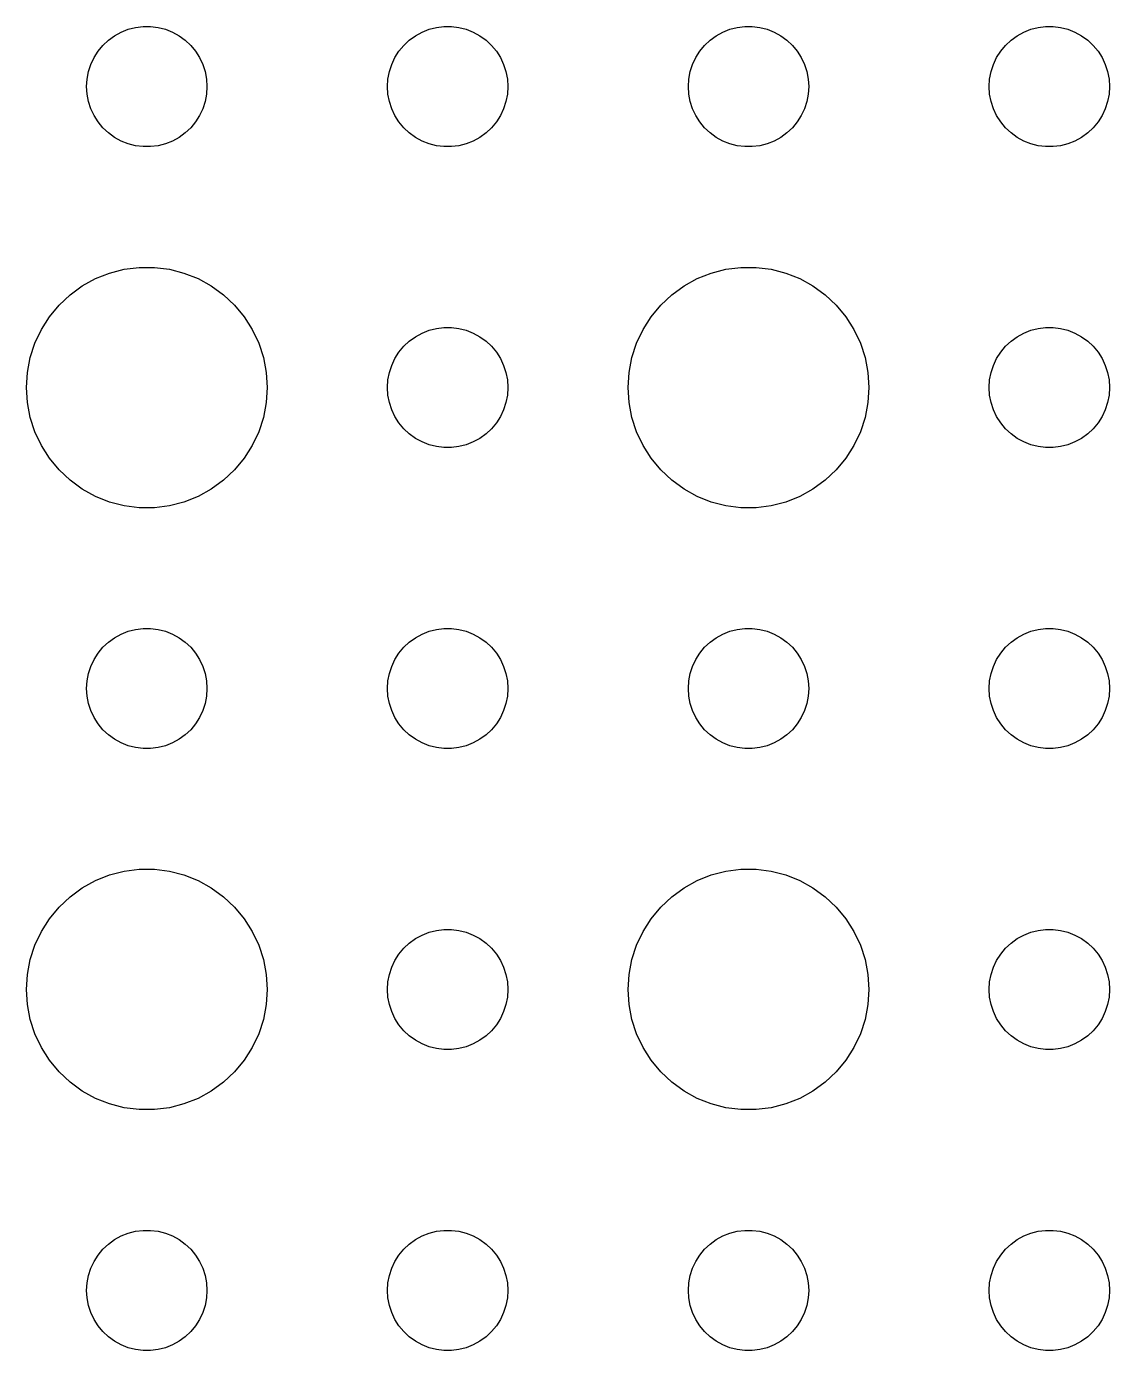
# Model space of a CAD drawing. Header units: metres. Extents: x -112 to 112, y -74 to 74.
# Drawn here: x -3 to 24, y -1.5 to 31.5 of the extents above; entities that cross this region are included whole.
import ezdxf

# ---------------------------------------------------------------- set-up
doc = ezdxf.new("R2010")
doc.units = ezdxf.units.M

msp = doc.modelspace()

# ---------------------------------------------------------------- linework, layer by layer
for p, q in [((-0.80373, 31.2665), (-0.63866, 31.3572)), ((-0.63866, 31.3572), (-0.46352, 31.4266)), ((-0.46352, 31.4266), (-0.28107, 31.4734)), ((-0.28107, 31.4734), (-0.09418, 31.497)), ((-0.09418, 31.497), (0.09418, 31.497)), ((0.09418, 31.497), (0.28107, 31.4734)), ((0.28107, 31.4734), (0.46352, 31.4266)), ((0.46352, 31.4266), (0.63866, 31.3572)), ((0.63866, 31.3572), (0.80373, 31.2665)), ((6.69626, 31.2665), (6.86133, 31.3572)), ((6.86133, 31.3572), (7.03647, 31.4266)), ((7.03647, 31.4266), (7.21892, 31.4734)), ((7.21892, 31.4734), (7.40581, 31.497)), ((7.40581, 31.497), (7.59418, 31.497)), ((7.59418, 31.497), (7.78107, 31.4734)), ((7.78107, 31.4734), (7.96352, 31.4266)), ((7.96352, 31.4266), (8.13866, 31.3572)), ((8.13866, 31.3572), (8.30373, 31.2665)), ((14.1963, 31.2665), (14.3613, 31.3572)), ((14.3613, 31.3572), (14.5365, 31.4266)), ((14.5365, 31.4266), (14.7189, 31.4734)), ((14.7189, 31.4734), (14.9058, 31.497)), ((14.9058, 31.497), (15.0942, 31.497)), ((15.0942, 31.497), (15.2811, 31.4734)), ((15.2811, 31.4734), (15.4635, 31.4266)), ((15.4635, 31.4266), (15.6387, 31.3572)), ((15.6387, 31.3572), (15.8037, 31.2665)), ((21.6963, 31.2665), (21.8613, 31.3572)), ((21.8613, 31.3572), (22.0365, 31.4266)), ((22.0365, 31.4266), (22.2189, 31.4734)), ((22.2189, 31.4734), (22.4058, 31.497)), ((22.4058, 31.497), (22.5942, 31.497)), ((22.5942, 31.497), (22.7811, 31.4734)), ((22.7811, 31.4734), (22.9635, 31.4266)), ((22.9635, 31.4266), (23.1387, 31.3572)), ((23.1387, 31.3572), (23.3037, 31.2665)), ((-1.21352, 30.8817), (-1.09344, 31.0268)), ((-1.09344, 31.0268), (-0.95613, 31.1558)), ((-0.95613, 31.1558), (-0.80373, 31.2665)), ((0.80373, 31.2665), (0.95613, 31.1558)), ((0.95613, 31.1558), (1.09344, 31.0268)), ((1.09344, 31.0268), (1.21352, 30.8817)), ((6.28647, 30.8817), (6.40654, 31.0268)), ((6.40654, 31.0268), (6.54385, 31.1558)), ((6.54385, 31.1558), (6.69626, 31.2665)), ((8.30373, 31.2665), (8.45613, 31.1558)), ((8.45613, 31.1558), (8.59344, 31.0268)), ((8.59344, 31.0268), (8.71352, 30.8817)), ((13.7865, 30.8817), (13.9065, 31.0268)), ((13.9065, 31.0268), (14.0439, 31.1558)), ((14.0439, 31.1558), (14.1963, 31.2665)), ((15.8037, 31.2665), (15.9561, 31.1558)), ((15.9561, 31.1558), (16.0934, 31.0268)), ((16.0934, 31.0268), (16.2135, 30.8817)), ((21.2865, 30.8817), (21.4065, 31.0268)), ((21.4065, 31.0268), (21.5439, 31.1558)), ((21.5439, 31.1558), (21.6963, 31.2665)), ((23.3037, 31.2665), (23.4561, 31.1558)), ((23.4561, 31.1558), (23.5934, 31.0268)), ((23.5934, 31.0268), (23.7135, 30.8817)), ((-1.39465, 30.5522), (-1.31445, 30.7226)), ((-1.31445, 30.7226), (-1.21352, 30.8817)), ((1.21352, 30.8817), (1.31445, 30.7226)), ((1.31445, 30.7226), (1.39465, 30.5522)), ((6.10533, 30.5522), (6.18553, 30.7226)), ((6.18553, 30.7226), (6.28647, 30.8817)), ((8.71352, 30.8817), (8.81445, 30.7226)), ((8.81445, 30.7226), (8.89465, 30.5522)), ((13.6053, 30.5522), (13.6855, 30.7226)), ((13.6855, 30.7226), (13.7865, 30.8817)), ((16.2135, 30.8817), (16.3145, 30.7226)), ((16.3145, 30.7226), (16.3947, 30.5522)), ((21.1053, 30.5522), (21.1855, 30.7226)), ((21.1855, 30.7226), (21.2865, 30.8817)), ((23.7135, 30.8817), (23.8145, 30.7226)), ((23.8145, 30.7226), (23.8947, 30.5522)), ((-1.48816, 30.188), (-1.45287, 30.373)), ((-1.45287, 30.373), (-1.39465, 30.5522)), ((1.39465, 30.5522), (1.45287, 30.373)), ((1.45287, 30.373), (1.48816, 30.188)), ((6.01183, 30.188), (6.04712, 30.373)), ((6.04712, 30.373), (6.10533, 30.5522)), ((8.89465, 30.5522), (8.95287, 30.373)), ((8.95287, 30.373), (8.98816, 30.188)), ((13.5118, 30.188), (13.5471, 30.373)), ((13.5471, 30.373), (13.6053, 30.5522)), ((16.3947, 30.5522), (16.4529, 30.373)), ((16.4529, 30.373), (16.4882, 30.188)), ((21.0118, 30.188), (21.0471, 30.373)), ((21.0471, 30.373), (21.1053, 30.5522)), ((23.8947, 30.5522), (23.9529, 30.373)), ((23.9529, 30.373), (23.9882, 30.188)), ((-1.5, 30), (-1.48816, 30.188)), ((1.48816, 30.188), (1.5, 30)), ((6, 30), (6.01183, 30.188)), ((8.98816, 30.188), (9, 30)), ((13.5, 30), (13.5118, 30.188)), ((16.4882, 30.188), (16.5, 30)), ((21, 30), (21.0118, 30.188)), ((23.9882, 30.188), (24, 30)), ((-1.48816, 29.812), (-1.5, 30)), ((-1.45287, 29.627), (-1.48816, 29.812)), ((1.48816, 29.812), (1.45287, 29.627)), ((1.5, 30), (1.48816, 29.812)), ((6.01183, 29.812), (6, 30)), ((6.04712, 29.627), (6.01183, 29.812)), ((8.98816, 29.812), (8.95287, 29.627)), ((9, 30), (8.98816, 29.812)), ((13.5118, 29.812), (13.5, 30)), ((13.5471, 29.627), (13.5118, 29.812)), ((16.4882, 29.812), (16.4529, 29.627)), ((16.5, 30), (16.4882, 29.812)), ((21.0118, 29.812), (21, 30)), ((21.0471, 29.627), (21.0118, 29.812)), ((23.9882, 29.812), (23.9529, 29.627)), ((24, 30), (23.9882, 29.812)), ((-1.39465, 29.4478), (-1.45287, 29.627)), ((-1.31445, 29.2774), (-1.39465, 29.4478)), ((1.39465, 29.4478), (1.31445, 29.2774)), ((1.45287, 29.627), (1.39465, 29.4478)), ((6.10533, 29.4478), (6.04712, 29.627)), ((6.18553, 29.2774), (6.10533, 29.4478)), ((8.89465, 29.4478), (8.81445, 29.2774)), ((8.95287, 29.627), (8.89465, 29.4478)), ((13.6053, 29.4478), (13.5471, 29.627)), ((13.6855, 29.2774), (13.6053, 29.4478)), ((16.3947, 29.4478), (16.3145, 29.2774)), ((16.4529, 29.627), (16.3947, 29.4478)), ((21.1053, 29.4478), (21.0471, 29.627)), ((21.1855, 29.2774), (21.1053, 29.4478)), ((23.8947, 29.4478), (23.8145, 29.2774)), ((23.9529, 29.627), (23.8947, 29.4478)), ((-1.21352, 29.1183), (-1.31445, 29.2774)), ((-1.09344, 28.9732), (-1.21352, 29.1183)), ((1.21352, 29.1183), (1.09344, 28.9732)), ((1.31445, 29.2774), (1.21352, 29.1183)), ((6.28647, 29.1183), (6.18553, 29.2774)), ((6.40654, 28.9732), (6.28647, 29.1183)), ((8.71352, 29.1183), (8.59344, 28.9732)), ((8.81445, 29.2774), (8.71352, 29.1183)), ((13.7865, 29.1183), (13.6855, 29.2774)), ((13.9065, 28.9732), (13.7865, 29.1183)), ((16.2135, 29.1183), (16.0934, 28.9732)), ((16.3145, 29.2774), (16.2135, 29.1183)), ((21.2865, 29.1183), (21.1855, 29.2774)), ((21.4065, 28.9732), (21.2865, 29.1183)), ((23.7135, 29.1183), (23.5934, 28.9732)), ((23.8145, 29.2774), (23.7135, 29.1183)), ((-0.95613, 28.8442), (-1.09344, 28.9732)), ((-0.80373, 28.7335), (-0.95613, 28.8442)), ((-0.63866, 28.6427), (-0.80373, 28.7335)), ((0.80373, 28.7335), (0.63866, 28.6427)), ((0.95613, 28.8442), (0.80373, 28.7335)), ((1.09344, 28.9732), (0.95613, 28.8442)), ((6.54385, 28.8442), (6.40654, 28.9732)), ((6.69626, 28.7335), (6.54385, 28.8442)), ((6.86133, 28.6427), (6.69626, 28.7335)), ((8.30373, 28.7335), (8.13866, 28.6427)), ((8.45613, 28.8442), (8.30373, 28.7335)), ((8.59344, 28.9732), (8.45613, 28.8442)), ((14.0439, 28.8442), (13.9065, 28.9732)), ((14.1963, 28.7335), (14.0439, 28.8442)), ((14.3613, 28.6427), (14.1963, 28.7335)), ((15.8037, 28.7335), (15.6387, 28.6427)), ((15.9561, 28.8442), (15.8037, 28.7335)), ((16.0934, 28.9732), (15.9561, 28.8442)), ((21.5439, 28.8442), (21.4065, 28.9732)), ((21.6963, 28.7335), (21.5439, 28.8442)), ((21.8613, 28.6427), (21.6963, 28.7335)), ((23.3037, 28.7335), (23.1387, 28.6427)), ((23.4561, 28.8442), (23.3037, 28.7335)), ((23.5934, 28.9732), (23.4561, 28.8442)), ((-0.46352, 28.5734), (-0.63866, 28.6427)), ((-0.28107, 28.5266), (-0.46352, 28.5734)), ((-0.09418, 28.503), (-0.28107, 28.5266)), ((0.09418, 28.503), (-0.09418, 28.503)), ((0.28107, 28.5266), (0.09418, 28.503)), ((0.46352, 28.5734), (0.28107, 28.5266)), ((0.63866, 28.6427), (0.46352, 28.5734)), ((7.03647, 28.5734), (6.86133, 28.6427)), ((7.21892, 28.5266), (7.03647, 28.5734)), ((7.40581, 28.503), (7.21892, 28.5266)), ((7.59418, 28.503), (7.40581, 28.503)), ((7.78107, 28.5266), (7.59418, 28.503)), ((7.96352, 28.5734), (7.78107, 28.5266)), ((8.13866, 28.6427), (7.96352, 28.5734)), ((14.5365, 28.5734), (14.3613, 28.6427)), ((14.7189, 28.5266), (14.5365, 28.5734)), ((14.9058, 28.503), (14.7189, 28.5266)), ((15.0942, 28.503), (14.9058, 28.503)), ((15.2811, 28.5266), (15.0942, 28.503)), ((15.4635, 28.5734), (15.2811, 28.5266)), ((15.6387, 28.6427), (15.4635, 28.5734)), ((22.0365, 28.5734), (21.8613, 28.6427)), ((22.2189, 28.5266), (22.0365, 28.5734)), ((22.4058, 28.503), (22.2189, 28.5266)), ((22.5942, 28.503), (22.4058, 28.503)), ((22.7811, 28.5266), (22.5942, 28.503)), ((22.9635, 28.5734), (22.7811, 28.5266)), ((23.1387, 28.6427), (22.9635, 28.5734)), ((-0.92705, 25.3532), (-0.56213, 25.4469)), ((-0.56213, 25.4469), (-0.18837, 25.4941)), ((-0.18837, 25.4941), (0.18837, 25.4941)), ((0.18837, 25.4941), (0.56213, 25.4469)), ((0.56213, 25.4469), (0.92705, 25.3532)), ((14.0729, 25.3532), (14.4379, 25.4469)), ((14.4379, 25.4469), (14.8116, 25.4941)), ((14.8116, 25.4941), (15.1884, 25.4941)), ((15.1884, 25.4941), (15.5621, 25.4469)), ((15.5621, 25.4469), (15.927, 25.3532)), ((-1.60747, 25.033), (-1.27733, 25.2145)), ((-1.27733, 25.2145), (-0.92705, 25.3532)), ((0.92705, 25.3532), (1.27733, 25.2145)), ((1.27733, 25.2145), (1.60747, 25.033)), ((13.3925, 25.033), (13.7227, 25.2145)), ((13.7227, 25.2145), (14.0729, 25.3532)), ((15.927, 25.3532), (16.2773, 25.2145)), ((16.2773, 25.2145), (16.6075, 25.033)), ((-2.1869, 24.5536), (-1.91226, 24.8115)), ((-1.91226, 24.8115), (-1.60747, 25.033)), ((1.60747, 25.033), (1.91226, 24.8115)), ((1.91226, 24.8115), (2.1869, 24.5536)), ((12.8131, 24.5536), (13.0877, 24.8115)), ((13.0877, 24.8115), (13.3925, 25.033)), ((16.6075, 25.033), (16.9123, 24.8115)), ((16.9123, 24.8115), (17.1869, 24.5536)), ((-2.42705, 24.2634), (-2.1869, 24.5536)), ((2.1869, 24.5536), (2.42705, 24.2634)), ((12.5729, 24.2634), (12.8131, 24.5536)), ((17.1869, 24.5536), (17.427, 24.2634)), ((-2.62891, 23.9453), (-2.42705, 24.2634)), ((2.42705, 24.2634), (2.62891, 23.9453)), ((12.3711, 23.9453), (12.5729, 24.2634)), ((17.427, 24.2634), (17.6289, 23.9453)), ((-2.78932, 23.6044), (-2.62891, 23.9453)), ((2.62891, 23.9453), (2.78932, 23.6044)), ((6.54385, 23.6558), (6.69626, 23.7665)), ((6.69626, 23.7665), (6.86133, 23.8572)), ((6.86133, 23.8572), (7.03647, 23.9266)), ((7.03647, 23.9266), (7.21892, 23.9734)), ((7.21892, 23.9734), (7.40581, 23.997)), ((7.40581, 23.997), (7.59418, 23.997)), ((7.59418, 23.997), (7.78107, 23.9734)), ((7.78107, 23.9734), (7.96352, 23.9266)), ((7.96352, 23.9266), (8.13866, 23.8572)), ((8.13866, 23.8572), (8.30373, 23.7665)), ((8.30373, 23.7665), (8.45613, 23.6558)), ((12.2107, 23.6044), (12.3711, 23.9453)), ((17.6289, 23.9453), (17.7893, 23.6044)), ((21.5439, 23.6558), (21.6963, 23.7665)), ((21.6963, 23.7665), (21.8613, 23.8572)), ((21.8613, 23.8572), (22.0365, 23.9266)), ((22.0365, 23.9266), (22.2189, 23.9734)), ((22.2189, 23.9734), (22.4058, 23.997)), ((22.4058, 23.997), (22.5942, 23.997)), ((22.5942, 23.997), (22.7811, 23.9734)), ((22.7811, 23.9734), (22.9635, 23.9266)), ((22.9635, 23.9266), (23.1387, 23.8572)), ((23.1387, 23.8572), (23.3037, 23.7665)), ((23.3037, 23.7665), (23.4561, 23.6558)), ((-2.90575, 23.2461), (-2.78932, 23.6044)), ((2.78932, 23.6044), (2.90575, 23.2461)), ((6.28647, 23.3817), (6.40654, 23.5268)), ((6.40654, 23.5268), (6.54385, 23.6558)), ((8.45613, 23.6558), (8.59344, 23.5268)), ((8.59344, 23.5268), (8.71352, 23.3817)), ((12.0942, 23.2461), (12.2107, 23.6044)), ((17.7893, 23.6044), (17.9057, 23.2461)), ((21.2865, 23.3817), (21.4065, 23.5268)), ((21.4065, 23.5268), (21.5439, 23.6558)), ((23.4561, 23.6558), (23.5934, 23.5268)), ((23.5934, 23.5268), (23.7135, 23.3817)), ((-2.97633, 22.876), (-2.90575, 23.2461)), ((2.90575, 23.2461), (2.97633, 22.876)), ((6.10533, 23.0522), (6.18553, 23.2226)), ((6.18553, 23.2226), (6.28647, 23.3817)), ((8.71352, 23.3817), (8.81445, 23.2226)), ((8.81445, 23.2226), (8.89465, 23.0522)), ((12.0237, 22.876), (12.0942, 23.2461)), ((17.9057, 23.2461), (17.9763, 22.876)), ((21.1053, 23.0522), (21.1855, 23.2226)), ((21.1855, 23.2226), (21.2865, 23.3817)), ((23.7135, 23.3817), (23.8145, 23.2226)), ((23.8145, 23.2226), (23.8947, 23.0522)), ((-3, 22.5), (-2.97633, 22.876)), ((2.97633, 22.876), (3, 22.5)), ((6.01183, 22.688), (6.04712, 22.873)), ((6.04712, 22.873), (6.10533, 23.0522)), ((8.89465, 23.0522), (8.95287, 22.873)), ((8.95287, 22.873), (8.98816, 22.688)), ((12, 22.5), (12.0237, 22.876)), ((17.9763, 22.876), (18, 22.5)), ((21.0118, 22.688), (21.0471, 22.873)), ((21.0471, 22.873), (21.1053, 23.0522)), ((23.8947, 23.0522), (23.9529, 22.873)), ((23.9529, 22.873), (23.9882, 22.688)), ((-2.97633, 22.124), (-3, 22.5)), ((3, 22.5), (2.97633, 22.124)), ((6, 22.5), (6.01183, 22.688)), ((6.01183, 22.312), (6, 22.5)), ((8.98816, 22.688), (9, 22.5)), ((9, 22.5), (8.98816, 22.312)), ((12.0237, 22.124), (12, 22.5)), ((18, 22.5), (17.9763, 22.124)), ((21, 22.5), (21.0118, 22.688)), ((21.0118, 22.312), (21, 22.5)), ((23.9882, 22.688), (24, 22.5)), ((24, 22.5), (23.9882, 22.312)), ((-2.90575, 21.7539), (-2.97633, 22.124)), ((2.97633, 22.124), (2.90575, 21.7539)), ((6.04712, 22.127), (6.01183, 22.312)), ((6.10533, 21.9478), (6.04712, 22.127)), ((8.95287, 22.127), (8.89465, 21.9478)), ((8.98816, 22.312), (8.95287, 22.127)), ((12.0942, 21.7539), (12.0237, 22.124)), ((17.9763, 22.124), (17.9057, 21.7539)), ((21.0471, 22.127), (21.0118, 22.312)), ((21.1053, 21.9478), (21.0471, 22.127)), ((23.9529, 22.127), (23.8947, 21.9478)), ((23.9882, 22.312), (23.9529, 22.127)), ((6.18553, 21.7774), (6.10533, 21.9478)), ((6.28647, 21.6183), (6.18553, 21.7774)), ((8.81445, 21.7774), (8.71352, 21.6183)), ((8.89465, 21.9478), (8.81445, 21.7774)), ((21.1855, 21.7774), (21.1053, 21.9478)), ((21.2865, 21.6183), (21.1855, 21.7774)), ((23.8145, 21.7774), (23.7135, 21.6183)), ((23.8947, 21.9478), (23.8145, 21.7774)), ((-2.78932, 21.3956), (-2.90575, 21.7539)), ((2.90575, 21.7539), (2.78932, 21.3956)), ((6.40654, 21.4732), (6.28647, 21.6183)), ((6.54385, 21.3442), (6.40654, 21.4732)), ((8.59344, 21.4732), (8.45613, 21.3442)), ((8.71352, 21.6183), (8.59344, 21.4732)), ((12.2107, 21.3956), (12.0942, 21.7539)), ((17.9057, 21.7539), (17.7893, 21.3956)), ((21.4065, 21.4732), (21.2865, 21.6183)), ((21.5439, 21.3442), (21.4065, 21.4732)), ((23.5934, 21.4732), (23.4561, 21.3442)), ((23.7135, 21.6183), (23.5934, 21.4732)), ((-2.62891, 21.0547), (-2.78932, 21.3956)), ((2.78932, 21.3956), (2.62891, 21.0547)), ((6.69626, 21.2335), (6.54385, 21.3442)), ((6.86133, 21.1427), (6.69626, 21.2335)), ((7.03647, 21.0734), (6.86133, 21.1427)), ((8.13866, 21.1427), (7.96352, 21.0734)), ((8.30373, 21.2335), (8.13866, 21.1427)), ((8.45613, 21.3442), (8.30373, 21.2335)), ((12.3711, 21.0547), (12.2107, 21.3956)), ((17.7893, 21.3956), (17.6289, 21.0547)), ((21.6963, 21.2335), (21.5439, 21.3442)), ((21.8613, 21.1427), (21.6963, 21.2335)), ((22.0365, 21.0734), (21.8613, 21.1427)), ((23.1387, 21.1427), (22.9635, 21.0734)), ((23.3037, 21.2335), (23.1387, 21.1427)), ((23.4561, 21.3442), (23.3037, 21.2335)), ((-2.42705, 20.7366), (-2.62891, 21.0547)), ((2.62891, 21.0547), (2.42705, 20.7366)), ((7.21892, 21.0266), (7.03647, 21.0734)), ((7.40581, 21.003), (7.21892, 21.0266)), ((7.59418, 21.003), (7.40581, 21.003)), ((7.78107, 21.0266), (7.59418, 21.003)), ((7.96352, 21.0734), (7.78107, 21.0266)), ((12.5729, 20.7366), (12.3711, 21.0547)), ((17.6289, 21.0547), (17.427, 20.7366)), ((22.2189, 21.0266), (22.0365, 21.0734)), ((22.4058, 21.003), (22.2189, 21.0266)), ((22.5942, 21.003), (22.4058, 21.003)), ((22.7811, 21.0266), (22.5942, 21.003)), ((22.9635, 21.0734), (22.7811, 21.0266)), ((-2.1869, 20.4464), (-2.42705, 20.7366)), ((2.42705, 20.7366), (2.1869, 20.4464)), ((12.8131, 20.4464), (12.5729, 20.7366)), ((17.427, 20.7366), (17.1869, 20.4464)), ((-1.91226, 20.1884), (-2.1869, 20.4464)), ((-1.60747, 19.967), (-1.91226, 20.1884)), ((1.91226, 20.1884), (1.60747, 19.967)), ((2.1869, 20.4464), (1.91226, 20.1884)), ((13.0877, 20.1884), (12.8131, 20.4464)), ((13.3925, 19.967), (13.0877, 20.1884)), ((16.9123, 20.1884), (16.6075, 19.967)), ((17.1869, 20.4464), (16.9123, 20.1884)), ((-1.27733, 19.7855), (-1.60747, 19.967)), ((1.60747, 19.967), (1.27733, 19.7855)), ((13.7227, 19.7855), (13.3925, 19.967)), ((16.6075, 19.967), (16.2773, 19.7855)), ((-0.92705, 19.6468), (-1.27733, 19.7855)), ((-0.56213, 19.5531), (-0.92705, 19.6468)), ((-0.18837, 19.5059), (-0.56213, 19.5531)), ((0.18837, 19.5059), (-0.18837, 19.5059)), ((0.56213, 19.5531), (0.18837, 19.5059)), ((0.92705, 19.6468), (0.56213, 19.5531)), ((1.27733, 19.7855), (0.92705, 19.6468)), ((14.0729, 19.6468), (13.7227, 19.7855)), ((14.4379, 19.5531), (14.0729, 19.6468)), ((14.8116, 19.5059), (14.4379, 19.5531)), ((15.1884, 19.5059), (14.8116, 19.5059)), ((15.5621, 19.5531), (15.1884, 19.5059)), ((15.927, 19.6468), (15.5621, 19.5531)), ((16.2773, 19.7855), (15.927, 19.6468)), ((-0.95613, 16.1558), (-0.80373, 16.2665)), ((-0.80373, 16.2665), (-0.63866, 16.3572)), ((-0.63866, 16.3572), (-0.46352, 16.4266)), ((-0.46352, 16.4266), (-0.28107, 16.4734)), ((-0.28107, 16.4734), (-0.09418, 16.497)), ((-0.09418, 16.497), (0.09418, 16.497)), ((0.09418, 16.497), (0.28107, 16.4734)), ((0.28107, 16.4734), (0.46352, 16.4266)), ((0.46352, 16.4266), (0.63866, 16.3572)), ((0.63866, 16.3572), (0.80373, 16.2665)), ((0.80373, 16.2665), (0.95613, 16.1558)), ((6.54385, 16.1558), (6.69626, 16.2665)), ((6.69626, 16.2665), (6.86133, 16.3572)), ((6.86133, 16.3572), (7.03647, 16.4266)), ((7.03647, 16.4266), (7.21892, 16.4734)), ((7.21892, 16.4734), (7.40581, 16.497)), ((7.40581, 16.497), (7.59418, 16.497)), ((7.59418, 16.497), (7.78107, 16.4734)), ((7.78107, 16.4734), (7.96352, 16.4266)), ((7.96352, 16.4266), (8.13866, 16.3572)), ((8.13866, 16.3572), (8.30373, 16.2665)), ((8.30373, 16.2665), (8.45613, 16.1558)), ((14.0439, 16.1558), (14.1963, 16.2665)), ((14.1963, 16.2665), (14.3613, 16.3572)), ((14.3613, 16.3572), (14.5365, 16.4266)), ((14.5365, 16.4266), (14.7189, 16.4734)), ((14.7189, 16.4734), (14.9058, 16.497)), ((14.9058, 16.497), (15.0942, 16.497)), ((15.0942, 16.497), (15.2811, 16.4734)), ((15.2811, 16.4734), (15.4635, 16.4266)), ((15.4635, 16.4266), (15.6387, 16.3572)), ((15.6387, 16.3572), (15.8037, 16.2665)), ((15.8037, 16.2665), (15.9561, 16.1558)), ((21.5439, 16.1558), (21.6963, 16.2665)), ((21.6963, 16.2665), (21.8613, 16.3572)), ((21.8613, 16.3572), (22.0365, 16.4266)), ((22.0365, 16.4266), (22.2189, 16.4734)), ((22.2189, 16.4734), (22.4058, 16.497)), ((22.4058, 16.497), (22.5942, 16.497)), ((22.5942, 16.497), (22.7811, 16.4734)), ((22.7811, 16.4734), (22.9635, 16.4266)), ((22.9635, 16.4266), (23.1387, 16.3572)), ((23.1387, 16.3572), (23.3037, 16.2665)), ((23.3037, 16.2665), (23.4561, 16.1558)), ((-1.31445, 15.7226), (-1.21352, 15.8817)), ((-1.21352, 15.8817), (-1.09344, 16.0268)), ((-1.09344, 16.0268), (-0.95613, 16.1558)), ((0.95613, 16.1558), (1.09344, 16.0268)), ((1.09344, 16.0268), (1.21352, 15.8817)), ((1.21352, 15.8817), (1.31445, 15.7226)), ((6.18553, 15.7226), (6.28647, 15.8817)), ((6.28647, 15.8817), (6.40654, 16.0268)), ((6.40654, 16.0268), (6.54385, 16.1558)), ((8.45613, 16.1558), (8.59344, 16.0268)), ((8.59344, 16.0268), (8.71352, 15.8817)), ((8.71352, 15.8817), (8.81445, 15.7226)), ((13.6855, 15.7226), (13.7865, 15.8817)), ((13.7865, 15.8817), (13.9065, 16.0268)), ((13.9065, 16.0268), (14.0439, 16.1558)), ((15.9561, 16.1558), (16.0934, 16.0268)), ((16.0934, 16.0268), (16.2135, 15.8817)), ((16.2135, 15.8817), (16.3145, 15.7226)), ((21.1855, 15.7226), (21.2865, 15.8817)), ((21.2865, 15.8817), (21.4065, 16.0268)), ((21.4065, 16.0268), (21.5439, 16.1558)), ((23.4561, 16.1558), (23.5934, 16.0268)), ((23.5934, 16.0268), (23.7135, 15.8817)), ((23.7135, 15.8817), (23.8145, 15.7226)), ((-1.45287, 15.373), (-1.39465, 15.5522)), ((-1.39465, 15.5522), (-1.31445, 15.7226)), ((1.31445, 15.7226), (1.39465, 15.5522)), ((1.39465, 15.5522), (1.45287, 15.373)), ((6.04712, 15.373), (6.10533, 15.5522)), ((6.10533, 15.5522), (6.18553, 15.7226)), ((8.81445, 15.7226), (8.89465, 15.5522)), ((8.89465, 15.5522), (8.95287, 15.373)), ((13.5471, 15.373), (13.6053, 15.5522)), ((13.6053, 15.5522), (13.6855, 15.7226)), ((16.3145, 15.7226), (16.3947, 15.5522)), ((16.3947, 15.5522), (16.4529, 15.373)), ((21.0471, 15.373), (21.1053, 15.5522)), ((21.1053, 15.5522), (21.1855, 15.7226)), ((23.8145, 15.7226), (23.8947, 15.5522)), ((23.8947, 15.5522), (23.9529, 15.373)), ((-1.5, 15), (-1.48816, 15.188)), ((-1.48816, 15.188), (-1.45287, 15.373)), ((1.45287, 15.373), (1.48816, 15.188)), ((1.48816, 15.188), (1.5, 15)), ((6, 15), (6.01183, 15.188)), ((6.01183, 15.188), (6.04712, 15.373)), ((8.95287, 15.373), (8.98816, 15.188)), ((8.98816, 15.188), (9, 15)), ((13.5, 15), (13.5118, 15.188)), ((13.5118, 15.188), (13.5471, 15.373)), ((16.4529, 15.373), (16.4882, 15.188)), ((16.4882, 15.188), (16.5, 15)), ((21, 15), (21.0118, 15.188)), ((21.0118, 15.188), (21.0471, 15.373)), ((23.9529, 15.373), (23.9882, 15.188)), ((23.9882, 15.188), (24, 15)), ((-1.48816, 14.812), (-1.5, 15)), ((1.5, 15), (1.48816, 14.812)), ((6.01183, 14.812), (6, 15)), ((9, 15), (8.98816, 14.812)), ((13.5118, 14.812), (13.5, 15)), ((16.5, 15), (16.4882, 14.812)), ((21.0118, 14.812), (21, 15)), ((24, 15), (23.9882, 14.812)), ((-1.45287, 14.627), (-1.48816, 14.812)), ((-1.39465, 14.4478), (-1.45287, 14.627)), ((1.45287, 14.627), (1.39465, 14.4478)), ((1.48816, 14.812), (1.45287, 14.627)), ((6.04712, 14.627), (6.01183, 14.812)), ((6.10533, 14.4478), (6.04712, 14.627)), ((8.95287, 14.627), (8.89465, 14.4478)), ((8.98816, 14.812), (8.95287, 14.627)), ((13.5471, 14.627), (13.5118, 14.812)), ((13.6053, 14.4478), (13.5471, 14.627)), ((16.4529, 14.627), (16.3947, 14.4478)), ((16.4882, 14.812), (16.4529, 14.627)), ((21.0471, 14.627), (21.0118, 14.812)), ((21.1053, 14.4478), (21.0471, 14.627)), ((23.9529, 14.627), (23.8947, 14.4478)), ((23.9882, 14.812), (23.9529, 14.627)), ((-1.31445, 14.2774), (-1.39465, 14.4478)), ((-1.21352, 14.1183), (-1.31445, 14.2774)), ((1.31445, 14.2774), (1.21352, 14.1183)), ((1.39465, 14.4478), (1.31445, 14.2774)), ((6.18553, 14.2774), (6.10533, 14.4478)), ((6.28647, 14.1183), (6.18553, 14.2774)), ((8.81445, 14.2774), (8.71352, 14.1183)), ((8.89465, 14.4478), (8.81445, 14.2774)), ((13.6855, 14.2774), (13.6053, 14.4478)), ((13.7865, 14.1183), (13.6855, 14.2774)), ((16.3145, 14.2774), (16.2135, 14.1183)), ((16.3947, 14.4478), (16.3145, 14.2774)), ((21.1855, 14.2774), (21.1053, 14.4478)), ((21.2865, 14.1183), (21.1855, 14.2774)), ((23.8145, 14.2774), (23.7135, 14.1183)), ((23.8947, 14.4478), (23.8145, 14.2774)), ((-1.09344, 13.9732), (-1.21352, 14.1183)), ((-0.95613, 13.8442), (-1.09344, 13.9732)), ((1.09344, 13.9732), (0.95613, 13.8442)), ((1.21352, 14.1183), (1.09344, 13.9732)), ((6.40654, 13.9732), (6.28647, 14.1183)), ((6.54385, 13.8442), (6.40654, 13.9732)), ((8.59344, 13.9732), (8.45613, 13.8442)), ((8.71352, 14.1183), (8.59344, 13.9732)), ((13.9065, 13.9732), (13.7865, 14.1183)), ((14.0439, 13.8442), (13.9065, 13.9732)), ((16.0934, 13.9732), (15.9561, 13.8442)), ((16.2135, 14.1183), (16.0934, 13.9732)), ((21.4065, 13.9732), (21.2865, 14.1183)), ((21.5439, 13.8442), (21.4065, 13.9732)), ((23.5934, 13.9732), (23.4561, 13.8442)), ((23.7135, 14.1183), (23.5934, 13.9732)), ((-0.80373, 13.7335), (-0.95613, 13.8442)), ((-0.63866, 13.6427), (-0.80373, 13.7335)), ((-0.46352, 13.5734), (-0.63866, 13.6427)), ((-0.28107, 13.5266), (-0.46352, 13.5734)), ((0.46352, 13.5734), (0.28107, 13.5266)), ((0.63866, 13.6427), (0.46352, 13.5734)), ((0.80373, 13.7335), (0.63866, 13.6427)), ((0.95613, 13.8442), (0.80373, 13.7335)), ((6.69626, 13.7335), (6.54385, 13.8442)), ((6.86133, 13.6427), (6.69626, 13.7335)), ((7.03647, 13.5734), (6.86133, 13.6427)), ((7.21892, 13.5266), (7.03647, 13.5734)), ((7.96352, 13.5734), (7.78107, 13.5266)), ((8.13866, 13.6427), (7.96352, 13.5734)), ((8.30373, 13.7335), (8.13866, 13.6427)), ((8.45613, 13.8442), (8.30373, 13.7335)), ((14.1963, 13.7335), (14.0439, 13.8442)), ((14.3613, 13.6427), (14.1963, 13.7335)), ((14.5365, 13.5734), (14.3613, 13.6427)), ((14.7189, 13.5266), (14.5365, 13.5734)), ((15.4635, 13.5734), (15.2811, 13.5266)), ((15.6387, 13.6427), (15.4635, 13.5734)), ((15.8037, 13.7335), (15.6387, 13.6427)), ((15.9561, 13.8442), (15.8037, 13.7335)), ((21.6963, 13.7335), (21.5439, 13.8442)), ((21.8613, 13.6427), (21.6963, 13.7335)), ((22.0365, 13.5734), (21.8613, 13.6427)), ((22.2189, 13.5266), (22.0365, 13.5734)), ((22.9635, 13.5734), (22.7811, 13.5266)), ((23.1387, 13.6427), (22.9635, 13.5734)), ((23.3037, 13.7335), (23.1387, 13.6427)), ((23.4561, 13.8442), (23.3037, 13.7335)), ((-0.09418, 13.5029), (-0.28107, 13.5266)), ((0.09418, 13.5029), (-0.09418, 13.5029)), ((0.28107, 13.5266), (0.09418, 13.5029)), ((7.40581, 13.5029), (7.21892, 13.5266)), ((7.59418, 13.5029), (7.40581, 13.5029)), ((7.78107, 13.5266), (7.59418, 13.5029)), ((14.9058, 13.5029), (14.7189, 13.5266)), ((15.0942, 13.5029), (14.9058, 13.5029)), ((15.2811, 13.5266), (15.0942, 13.5029)), ((22.4058, 13.5029), (22.2189, 13.5266)), ((22.5942, 13.5029), (22.4058, 13.5029)), ((22.7811, 13.5266), (22.5942, 13.5029)), ((-1.27733, 10.2145), (-0.92705, 10.3532)), ((-0.92705, 10.3532), (-0.56213, 10.4469)), ((-0.56213, 10.4469), (-0.18837, 10.4941)), ((-0.18837, 10.4941), (0.18837, 10.4941)), ((0.18837, 10.4941), (0.56213, 10.4469)), ((0.56213, 10.4469), (0.92705, 10.3532)), ((0.92705, 10.3532), (1.27733, 10.2145)), ((13.7227, 10.2145), (14.0729, 10.3532)), ((14.0729, 10.3532), (14.4379, 10.4469)), ((14.4379, 10.4469), (14.8116, 10.4941)), ((14.8116, 10.4941), (15.1884, 10.4941)), ((15.1884, 10.4941), (15.5621, 10.4469)), ((15.5621, 10.4469), (15.927, 10.3532)), ((15.927, 10.3532), (16.2773, 10.2145)), ((-1.91226, 9.81154), (-1.60747, 10.033)), ((-1.60747, 10.033), (-1.27733, 10.2145)), ((1.27733, 10.2145), (1.60747, 10.033)), ((1.60747, 10.033), (1.91226, 9.81154)), ((13.0877, 9.81154), (13.3925, 10.033)), ((13.3925, 10.033), (13.7227, 10.2145)), ((16.2773, 10.2145), (16.6075, 10.033)), ((16.6075, 10.033), (16.9123, 9.81154)), ((-2.1869, 9.55363), (-1.91226, 9.81154)), ((1.91226, 9.81154), (2.1869, 9.55363)), ((12.8131, 9.55363), (13.0877, 9.81154)), ((16.9123, 9.81154), (17.1869, 9.55363)), ((-2.62891, 8.94525), (-2.42705, 9.26335)), ((-2.42705, 9.26335), (-2.1869, 9.55363)), ((2.1869, 9.55363), (2.42705, 9.26335)), ((2.42705, 9.26335), (2.62891, 8.94525)), ((12.3711, 8.94525), (12.5729, 9.26335)), ((12.5729, 9.26335), (12.8131, 9.55363)), ((17.1869, 9.55363), (17.427, 9.26335)), ((17.427, 9.26335), (17.6289, 8.94525)), ((-2.78932, 8.60437), (-2.62891, 8.94525)), ((2.62891, 8.94525), (2.78932, 8.60437)), ((6.86133, 8.85724), (7.03647, 8.92657)), ((7.03647, 8.92657), (7.21892, 8.97342)), ((7.21892, 8.97342), (7.40581, 8.99704)), ((7.40581, 8.99704), (7.59418, 8.99704)), ((7.59418, 8.99704), (7.78107, 8.97342)), ((7.78107, 8.97342), (7.96352, 8.92657)), ((7.96352, 8.92657), (8.13866, 8.85724)), ((12.2107, 8.60437), (12.3711, 8.94525)), ((17.6289, 8.94525), (17.7893, 8.60437)), ((21.8613, 8.85724), (22.0365, 8.92657)), ((22.0365, 8.92657), (22.2189, 8.97342)), ((22.2189, 8.97342), (22.4058, 8.99704)), ((22.4058, 8.99704), (22.5942, 8.99704)), ((22.5942, 8.99704), (22.7811, 8.97342)), ((22.7811, 8.97342), (22.9635, 8.92657)), ((22.9635, 8.92657), (23.1387, 8.85724)), ((-2.90575, 8.24606), (-2.78932, 8.60437)), ((2.78932, 8.60437), (2.90575, 8.24606)), ((6.40654, 8.52681), (6.54385, 8.65576)), ((6.54385, 8.65576), (6.69626, 8.76648)), ((6.69626, 8.76648), (6.86133, 8.85724)), ((8.13866, 8.85724), (8.30373, 8.76648)), ((8.30373, 8.76648), (8.45613, 8.65576)), ((8.45613, 8.65576), (8.59344, 8.52681)), ((12.0942, 8.24606), (12.2107, 8.60437)), ((17.7893, 8.60437), (17.9057, 8.24606)), ((21.4065, 8.52681), (21.5439, 8.65576)), ((21.5439, 8.65576), (21.6963, 8.76648)), ((21.6963, 8.76648), (21.8613, 8.85724)), ((23.1387, 8.85724), (23.3037, 8.76648)), ((23.3037, 8.76648), (23.4561, 8.65576)), ((23.4561, 8.65576), (23.5934, 8.52681)), ((6.18553, 8.22263), (6.28647, 8.38167)), ((6.28647, 8.38167), (6.40654, 8.52681)), ((8.59344, 8.52681), (8.71352, 8.38167)), ((8.71352, 8.38167), (8.81445, 8.22263)), ((21.1855, 8.22263), (21.2865, 8.38167)), ((21.2865, 8.38167), (21.4065, 8.52681)), ((23.5934, 8.52681), (23.7135, 8.38167)), ((23.7135, 8.38167), (23.8145, 8.22263)), ((-2.97633, 7.87599), (-2.90575, 8.24606)), ((2.90575, 8.24606), (2.97633, 7.87599)), ((6.04712, 7.87303), (6.10533, 8.05219)), ((6.10533, 8.05219), (6.18553, 8.22263)), ((8.81445, 8.22263), (8.89465, 8.05219)), ((8.89465, 8.05219), (8.95287, 7.87303)), ((12.0237, 7.87599), (12.0942, 8.24606)), ((17.9057, 8.24606), (17.9763, 7.87599)), ((21.0471, 7.87303), (21.1053, 8.05219)), ((21.1053, 8.05219), (21.1855, 8.22263)), ((23.8145, 8.22263), (23.8947, 8.05219)), ((23.8947, 8.05219), (23.9529, 7.87303)), ((-3, 7.5), (-2.97633, 7.87599)), ((2.97633, 7.87599), (3, 7.5)), ((6, 7.5), (6.01183, 7.68799)), ((6.01183, 7.68799), (6.04712, 7.87303)), ((8.95287, 7.87303), (8.98816, 7.68799)), ((8.98816, 7.68799), (9, 7.5)), ((12, 7.5), (12.0237, 7.87599)), ((17.9763, 7.87599), (18, 7.5)), ((21, 7.5), (21.0118, 7.68799)), ((21.0118, 7.68799), (21.0471, 7.87303)), ((23.9529, 7.87303), (23.9882, 7.68799)), ((23.9882, 7.68799), (24, 7.5)), ((-2.97633, 7.12399), (-3, 7.5)), ((3, 7.5), (2.97633, 7.12399)), ((6.01183, 7.312), (6, 7.5)), ((6.04712, 7.12695), (6.01183, 7.312)), ((8.98816, 7.312), (8.95287, 7.12695)), ((9, 7.5), (8.98816, 7.312)), ((12.0237, 7.12399), (12, 7.5)), ((18, 7.5), (17.9763, 7.12399)), ((21.0118, 7.312), (21, 7.5)), ((21.0471, 7.12695), (21.0118, 7.312)), ((23.9882, 7.312), (23.9529, 7.12695)), ((24, 7.5), (23.9882, 7.312)), ((-2.90575, 6.75392), (-2.97633, 7.12399)), ((2.97633, 7.12399), (2.90575, 6.75392)), ((6.10533, 6.9478), (6.04712, 7.12695)), ((6.18553, 6.77736), (6.10533, 6.9478)), ((8.89465, 6.9478), (8.81445, 6.77736)), ((8.95287, 7.12695), (8.89465, 6.9478)), ((12.0942, 6.75392), (12.0237, 7.12399)), ((17.9763, 7.12399), (17.9057, 6.75392)), ((21.1053, 6.9478), (21.0471, 7.12695)), ((21.1855, 6.77736), (21.1053, 6.9478)), ((23.8947, 6.9478), (23.8145, 6.77736)), ((23.9529, 7.12695), (23.8947, 6.9478)), ((-2.78932, 6.39561), (-2.90575, 6.75392)), ((2.90575, 6.75392), (2.78932, 6.39561)), ((6.28647, 6.61832), (6.18553, 6.77736)), ((6.40654, 6.47318), (6.28647, 6.61832)), ((8.71352, 6.61832), (8.59344, 6.47318)), ((8.81445, 6.77736), (8.71352, 6.61832)), ((12.2107, 6.39561), (12.0942, 6.75392)), ((17.9057, 6.75392), (17.7893, 6.39561)), ((21.2865, 6.61832), (21.1855, 6.77736)), ((21.4065, 6.47318), (21.2865, 6.61832)), ((23.7135, 6.61832), (23.5934, 6.47318)), ((23.8145, 6.77736), (23.7135, 6.61832)), ((-2.62891, 6.05473), (-2.78932, 6.39561)), ((2.78932, 6.39561), (2.62891, 6.05473)), ((6.54385, 6.34422), (6.40654, 6.47318)), ((6.69626, 6.23351), (6.54385, 6.34422)), ((8.45613, 6.34422), (8.30373, 6.23351)), ((8.59344, 6.47318), (8.45613, 6.34422)), ((12.3711, 6.05473), (12.2107, 6.39561)), ((17.7893, 6.39561), (17.6289, 6.05473)), ((21.5439, 6.34422), (21.4065, 6.47318)), ((21.6963, 6.23351), (21.5439, 6.34422)), ((23.4561, 6.34422), (23.3037, 6.23351)), ((23.5934, 6.47318), (23.4561, 6.34422)), ((-2.42705, 5.73663), (-2.62891, 6.05473)), ((2.62891, 6.05473), (2.42705, 5.73663)), ((6.86133, 6.14275), (6.69626, 6.23351)), ((7.03647, 6.07341), (6.86133, 6.14275)), ((7.21892, 6.02657), (7.03647, 6.07341)), ((7.40581, 6.00294), (7.21892, 6.02657)), ((7.59418, 6.00294), (7.40581, 6.00294)), ((7.78107, 6.02657), (7.59418, 6.00294)), ((7.96352, 6.07341), (7.78107, 6.02657)), ((8.13866, 6.14275), (7.96352, 6.07341)), ((8.30373, 6.23351), (8.13866, 6.14275)), ((12.5729, 5.73663), (12.3711, 6.05473)), ((17.6289, 6.05473), (17.427, 5.73663)), ((21.8613, 6.14275), (21.6963, 6.23351)), ((22.0365, 6.07341), (21.8613, 6.14275)), ((22.2189, 6.02657), (22.0365, 6.07341)), ((22.4058, 6.00294), (22.2189, 6.02657)), ((22.5942, 6.00294), (22.4058, 6.00294)), ((22.7811, 6.02657), (22.5942, 6.00294)), ((22.9635, 6.07341), (22.7811, 6.02657)), ((23.1387, 6.14275), (22.9635, 6.07341)), ((23.3037, 6.23351), (23.1387, 6.14275)), ((-2.1869, 5.44635), (-2.42705, 5.73663)), ((2.42705, 5.73663), (2.1869, 5.44635)), ((12.8131, 5.44635), (12.5729, 5.73663)), ((17.427, 5.73663), (17.1869, 5.44635)), ((-1.91226, 5.18845), (-2.1869, 5.44635)), ((2.1869, 5.44635), (1.91226, 5.18845)), ((13.0877, 5.18845), (12.8131, 5.44635)), ((17.1869, 5.44635), (16.9123, 5.18845)), ((-1.60747, 4.96701), (-1.91226, 5.18845)), ((-1.27733, 4.78551), (-1.60747, 4.96701)), ((1.60747, 4.96701), (1.27733, 4.78551)), ((1.91226, 5.18845), (1.60747, 4.96701)), ((13.3925, 4.96701), (13.0877, 5.18845)), ((13.7227, 4.78551), (13.3925, 4.96701)), ((16.6075, 4.96701), (16.2773, 4.78551)), ((16.9123, 5.18845), (16.6075, 4.96701)), ((-0.92705, 4.64682), (-1.27733, 4.78551)), ((-0.56213, 4.55313), (-0.92705, 4.64682)), ((0.92705, 4.64682), (0.56213, 4.55313)), ((1.27733, 4.78551), (0.92705, 4.64682)), ((14.0729, 4.64682), (13.7227, 4.78551)), ((14.4379, 4.55313), (14.0729, 4.64682)), ((15.927, 4.64682), (15.5621, 4.55313)), ((16.2773, 4.78551), (15.927, 4.64682)), ((-0.18837, 4.50591), (-0.56213, 4.55313)), ((0.18837, 4.50591), (-0.18837, 4.50591)), ((0.56213, 4.55313), (0.18837, 4.50591)), ((14.8116, 4.50591), (14.4379, 4.55313)), ((15.1884, 4.50591), (14.8116, 4.50591)), ((15.5621, 4.55313), (15.1884, 4.50591)), ((-0.80373, 1.26648), (-0.63866, 1.35724)), ((-0.63866, 1.35724), (-0.46352, 1.42657)), ((-0.46352, 1.42657), (-0.28107, 1.47342)), ((-0.28107, 1.47342), (-0.09418, 1.49704)), ((-0.09418, 1.49704), (0.09418, 1.49704)), ((0.09418, 1.49704), (0.28107, 1.47342)), ((0.28107, 1.47342), (0.46352, 1.42657)), ((0.46352, 1.42657), (0.63866, 1.35724)), ((0.63866, 1.35724), (0.80373, 1.26648)), ((6.69626, 1.26648), (6.86133, 1.35724)), ((6.86133, 1.35724), (7.03647, 1.42657)), ((7.03647, 1.42657), (7.21892, 1.47342)), ((7.21892, 1.47342), (7.40581, 1.49704)), ((7.40581, 1.49704), (7.59418, 1.49704)), ((7.59418, 1.49704), (7.78107, 1.47342)), ((7.78107, 1.47342), (7.96352, 1.42657)), ((7.96352, 1.42657), (8.13866, 1.35724)), ((8.13866, 1.35724), (8.30373, 1.26648)), ((14.1963, 1.26648), (14.3613, 1.35724)), ((14.3613, 1.35724), (14.5365, 1.42657)), ((14.5365, 1.42657), (14.7189, 1.47342)), ((14.7189, 1.47342), (14.9058, 1.49704)), ((14.9058, 1.49704), (15.0942, 1.49704)), ((15.0942, 1.49704), (15.2811, 1.47342)), ((15.2811, 1.47342), (15.4635, 1.42657)), ((15.4635, 1.42657), (15.6387, 1.35724)), ((15.6387, 1.35724), (15.8037, 1.26648)), ((21.6963, 1.26648), (21.8613, 1.35724)), ((21.8613, 1.35724), (22.0365, 1.42657)), ((22.0365, 1.42657), (22.2189, 1.47342)), ((22.2189, 1.47342), (22.4058, 1.49704)), ((22.4058, 1.49704), (22.5942, 1.49704)), ((22.5942, 1.49704), (22.7811, 1.47342)), ((22.7811, 1.47342), (22.9635, 1.42657)), ((22.9635, 1.42657), (23.1387, 1.35724)), ((23.1387, 1.35724), (23.3037, 1.26648)), ((-1.21352, 0.88167), (-1.09344, 1.02681)), ((-1.09344, 1.02681), (-0.95613, 1.15576)), ((-0.95613, 1.15576), (-0.80373, 1.26648)), ((0.80373, 1.26648), (0.95613, 1.15576)), ((0.95613, 1.15576), (1.09344, 1.02681)), ((1.09344, 1.02681), (1.21352, 0.88167)), ((6.28647, 0.88167), (6.40654, 1.02681)), ((6.40654, 1.02681), (6.54385, 1.15576)), ((6.54385, 1.15576), (6.69626, 1.26648)), ((8.30373, 1.26648), (8.45613, 1.15576)), ((8.45613, 1.15576), (8.59344, 1.02681)), ((8.59344, 1.02681), (8.71352, 0.88167)), ((13.7865, 0.88167), (13.9065, 1.02681)), ((13.9065, 1.02681), (14.0439, 1.15576)), ((14.0439, 1.15576), (14.1963, 1.26648)), ((15.8037, 1.26648), (15.9561, 1.15576)), ((15.9561, 1.15576), (16.0934, 1.02681)), ((16.0934, 1.02681), (16.2135, 0.88167)), ((21.2865, 0.88167), (21.4065, 1.02681)), ((21.4065, 1.02681), (21.5439, 1.15576)), ((21.5439, 1.15576), (21.6963, 1.26648)), ((23.3037, 1.26648), (23.4561, 1.15576)), ((23.4561, 1.15576), (23.5934, 1.02681)), ((23.5934, 1.02681), (23.7135, 0.88167)), ((-1.39465, 0.55219), (-1.31445, 0.72263)), ((-1.31445, 0.72263), (-1.21352, 0.88167)), ((1.21352, 0.88167), (1.31445, 0.72263)), ((1.31445, 0.72263), (1.39465, 0.55219)), ((6.10533, 0.55219), (6.18553, 0.72263)), ((6.18553, 0.72263), (6.28647, 0.88167)), ((8.71352, 0.88167), (8.81445, 0.72263)), ((8.81445, 0.72263), (8.89465, 0.55219)), ((13.6053, 0.55219), (13.6855, 0.72263)), ((13.6855, 0.72263), (13.7865, 0.88167)), ((16.2135, 0.88167), (16.3145, 0.72263)), ((16.3145, 0.72263), (16.3947, 0.55219)), ((21.1053, 0.55219), (21.1855, 0.72263)), ((21.1855, 0.72263), (21.2865, 0.88167)), ((23.7135, 0.88167), (23.8145, 0.72263)), ((23.8145, 0.72263), (23.8947, 0.55219)), ((-1.48816, 0.18799), (-1.45287, 0.37303)), ((-1.45287, 0.37303), (-1.39465, 0.55219)), ((1.39465, 0.55219), (1.45287, 0.37303)), ((1.45287, 0.37303), (1.48816, 0.18799)), ((6.01183, 0.18799), (6.04712, 0.37303)), ((6.04712, 0.37303), (6.10533, 0.55219)), ((8.89465, 0.55219), (8.95287, 0.37303)), ((8.95287, 0.37303), (8.98816, 0.18799)), ((13.5118, 0.18799), (13.5471, 0.37303)), ((13.5471, 0.37303), (13.6053, 0.55219)), ((16.3947, 0.55219), (16.4529, 0.37303)), ((16.4529, 0.37303), (16.4882, 0.18799)), ((21.0118, 0.18799), (21.0471, 0.37303)), ((21.0471, 0.37303), (21.1053, 0.55219)), ((23.8947, 0.55219), (23.9529, 0.37303)), ((23.9529, 0.37303), (23.9882, 0.18799)), ((-1.5, 0), (-1.48816, 0.18799)), ((-1.48816, -0.18799), (-1.5, 0)), ((1.48816, 0.18799), (1.5, 0)), ((1.5, 0), (1.48816, -0.18799)), ((6, 0), (6.01183, 0.18799)), ((6.01183, -0.18799), (6, 0)), ((8.98816, 0.18799), (9, 0)), ((9, 0), (8.98816, -0.18799)), ((13.5, 0), (13.5118, 0.18799)), ((13.5118, -0.18799), (13.5, 0)), ((16.4882, 0.18799), (16.5, 0)), ((16.5, 0), (16.4882, -0.18799)), ((21, 0), (21.0118, 0.18799)), ((21.0118, -0.18799), (21, 0)), ((23.9882, 0.18799), (24, 0)), ((24, 0), (23.9882, -0.18799)), ((-1.45287, -0.37303), (-1.48816, -0.18799)), ((1.48816, -0.18799), (1.45287, -0.37303)), ((6.04712, -0.37303), (6.01183, -0.18799)), ((8.98816, -0.18799), (8.95287, -0.37303)), ((13.5471, -0.37303), (13.5118, -0.18799)), ((16.4882, -0.18799), (16.4529, -0.37303)), ((21.0471, -0.37303), (21.0118, -0.18799)), ((23.9882, -0.18799), (23.9529, -0.37303)), ((-1.39465, -0.55219), (-1.45287, -0.37303)), ((-1.31445, -0.72263), (-1.39465, -0.55219)), ((1.39465, -0.55219), (1.31445, -0.72263)), ((1.45287, -0.37303), (1.39465, -0.55219)), ((6.10533, -0.55219), (6.04712, -0.37303)), ((6.18553, -0.72263), (6.10533, -0.55219)), ((8.89465, -0.55219), (8.81445, -0.72263)), ((8.95287, -0.37303), (8.89465, -0.55219)), ((13.6053, -0.55219), (13.5471, -0.37303)), ((13.6855, -0.72263), (13.6053, -0.55219)), ((16.3947, -0.55219), (16.3145, -0.72263)), ((16.4529, -0.37303), (16.3947, -0.55219)), ((21.1053, -0.55219), (21.0471, -0.37303)), ((21.1855, -0.72263), (21.1053, -0.55219)), ((23.8947, -0.55219), (23.8145, -0.72263)), ((23.9529, -0.37303), (23.8947, -0.55219)), ((-1.21352, -0.88167), (-1.31445, -0.72263)), ((-1.09344, -1.02681), (-1.21352, -0.88167)), ((1.21352, -0.88167), (1.09344, -1.02681)), ((1.31445, -0.72263), (1.21352, -0.88167)), ((6.28647, -0.88167), (6.18553, -0.72263)), ((6.40654, -1.02681), (6.28647, -0.88167)), ((8.71352, -0.88167), (8.59344, -1.02681)), ((8.81445, -0.72263), (8.71352, -0.88167)), ((13.7865, -0.88167), (13.6855, -0.72263)), ((13.9065, -1.02681), (13.7865, -0.88167)), ((16.2135, -0.88167), (16.0934, -1.02681)), ((16.3145, -0.72263), (16.2135, -0.88167)), ((21.2865, -0.88167), (21.1855, -0.72263)), ((21.4065, -1.02681), (21.2865, -0.88167)), ((23.7135, -0.88167), (23.5934, -1.02681)), ((23.8145, -0.72263), (23.7135, -0.88167)), ((-0.95613, -1.15576), (-1.09344, -1.02681)), ((-0.80373, -1.26648), (-0.95613, -1.15576)), ((-0.63866, -1.35724), (-0.80373, -1.26648)), ((0.80373, -1.26648), (0.63866, -1.35724)), ((0.95613, -1.15576), (0.80373, -1.26648)), ((1.09344, -1.02681), (0.95613, -1.15576)), ((6.54385, -1.15576), (6.40654, -1.02681)), ((6.69626, -1.26648), (6.54385, -1.15576)), ((6.86133, -1.35724), (6.69626, -1.26648)), ((8.30373, -1.26648), (8.13866, -1.35724)), ((8.45613, -1.15576), (8.30373, -1.26648)), ((8.59344, -1.02681), (8.45613, -1.15576)), ((14.0439, -1.15576), (13.9065, -1.02681)), ((14.1963, -1.26648), (14.0439, -1.15576)), ((14.3613, -1.35724), (14.1963, -1.26648)), ((15.8037, -1.26648), (15.6387, -1.35724)), ((15.9561, -1.15576), (15.8037, -1.26648)), ((16.0934, -1.02681), (15.9561, -1.15576)), ((21.5439, -1.15576), (21.4065, -1.02681)), ((21.6963, -1.26648), (21.5439, -1.15576)), ((21.8613, -1.35724), (21.6963, -1.26648)), ((23.3037, -1.26648), (23.1387, -1.35724)), ((23.4561, -1.15576), (23.3037, -1.26648)), ((23.5934, -1.02681), (23.4561, -1.15576)), ((-0.46352, -1.42657), (-0.63866, -1.35724)), ((-0.28107, -1.47342), (-0.46352, -1.42657)), ((-0.09418, -1.49704), (-0.28107, -1.47342)), ((0.09418, -1.49704), (-0.09418, -1.49704)), ((0.28107, -1.47342), (0.09418, -1.49704)), ((0.46352, -1.42657), (0.28107, -1.47342)), ((0.63866, -1.35724), (0.46352, -1.42657)), ((7.03647, -1.42657), (6.86133, -1.35724)), ((7.21892, -1.47342), (7.03647, -1.42657)), ((7.40581, -1.49704), (7.21892, -1.47342)), ((7.59418, -1.49704), (7.40581, -1.49704)), ((7.78107, -1.47342), (7.59418, -1.49704)), ((7.96352, -1.42657), (7.78107, -1.47342)), ((8.13866, -1.35724), (7.96352, -1.42657)), ((14.5365, -1.42657), (14.3613, -1.35724)), ((14.7189, -1.47342), (14.5365, -1.42657)), ((14.9058, -1.49704), (14.7189, -1.47342)), ((15.0942, -1.49704), (14.9058, -1.49704)), ((15.2811, -1.47342), (15.0942, -1.49704)), ((15.4635, -1.42657), (15.2811, -1.47342)), ((15.6387, -1.35724), (15.4635, -1.42657)), ((22.0365, -1.42657), (21.8613, -1.35724)), ((22.2189, -1.47342), (22.0365, -1.42657)), ((22.4058, -1.49704), (22.2189, -1.47342)), ((22.5942, -1.49704), (22.4058, -1.49704)), ((22.7811, -1.47342), (22.5942, -1.49704)), ((22.9635, -1.42657), (22.7811, -1.47342)), ((23.1387, -1.35724), (22.9635, -1.42657))]:
    msp.add_line(p, q)

doc.saveas('drawing.dxf')
